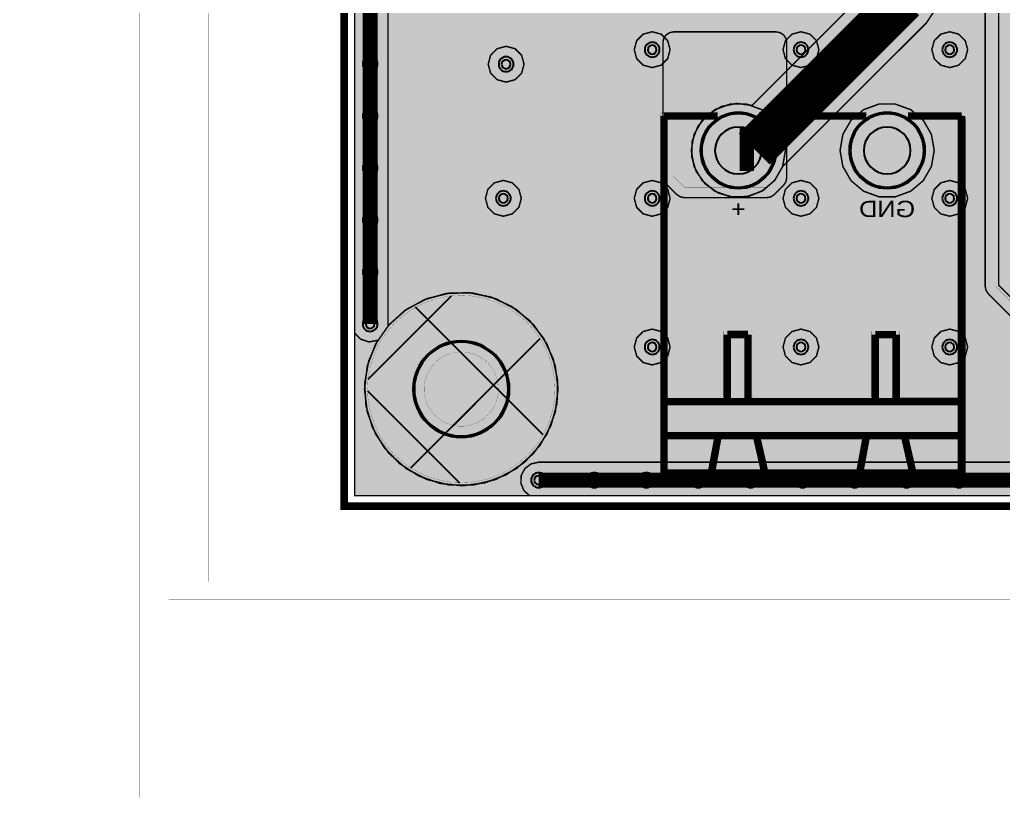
# Model space of a CAD drawing. Header units: millimetres. Extents: x -61 to 56, y -72 to 70.
# Drawn here: x -61.08 to -27.49, y -72.45 to -45.88 of the extents above; entities that cross this region are included whole.
import ezdxf
from ezdxf.enums import TextEntityAlignment as Align

# ---------------------------------------------------------------- set-up
doc = ezdxf.new("R2010")
doc.units = ezdxf.units.MM
doc.header["$MEASUREMENT"] = 0
for name, color, linetype, true_color in [('02GND', 7, 'Continuous', 0x999966), ('03POWER', 7, 'Continuous', 0x008000), ('Board-Outline-Layer', 7, 'Continuous', 0xff00ff), ('Bottom-Layer', 7, 'Continuous', 0x0000ff), ('Bottom-Paste-Mask-Layer', 7, 'Continuous', 0x800000), ('Bottom-Silkscreen-Layer', 7, 'Continuous', 0x66cc33), ('Bottom-Solder-Mask-Layer', 7, 'Continuous', 0xaa00ff), ('Document-Layer', 7, 'Continuous', 0xffffff), ('Hole-Layer', 7, 'Continuous', 0x222222), ('Multi-Layer', 7, 'Continuous', 0xc0c0c0), ('Top-Layer', 7, 'Continuous', 0xff0000), ('Top-Paste-Mask-Layer', 7, 'Continuous', 0x808080), ('Top-Silkscreen-Layer', 7, 'Continuous', 0xffcc00), ('Top-Solder-Mask-Layer', 7, 'Continuous', 0x800080)]:
    doc.layers.add(name, color=color, linetype=linetype, true_color=true_color)
doc.styles.get("Standard").update_dxf_attribs({"font": 'arial.ttf'})
pattern_1 = [(45, (0, 0), (-2.24506, 2.24506), []), (135, (0, 0), (-2.24506, -2.24506), [])]

msp = doc.modelspace()

# ---------------------------------------------------------------- hatches: boundary and pattern name
at = {"layer": '02GND'}
for points in [[(-49.642, 52.153), (49.642, 52.153), (49.642, -62.142), (-49.642, -62.142)], [(-38.148, -50.345), (-38.051, -50.895), (-37.772, -51.379), (-37.344, -51.738), (-36.819, -51.929), (-36.261, -51.929), (-35.736, -51.738), (-35.308, -51.379), (-35.029, -50.895), (-34.932, -50.345), (-35.029, -49.795), (-35.308, -49.311), (-35.736, -48.952), (-36.261, -48.761), (-36.819, -48.761), (-37.344, -48.952), (-37.772, -49.311), (-38.051, -49.795)], [(-49.304, -58.499), (-49.208, -59.29), (-48.926, -60.035), (-48.473, -60.69), (-47.877, -61.218), (-47.171, -61.589), (-46.398, -61.779), (-45.601, -61.779), (-44.828, -61.589), (-44.122, -61.218), (-43.526, -60.69), (-43.073, -60.035), (-42.791, -59.29), (-42.695, -58.499), (-42.791, -57.708), (-43.073, -56.963), (-43.526, -56.308), (-44.122, -55.779), (-44.828, -55.409), (-45.601, -55.218), (-46.398, -55.218), (-47.171, -55.409), (-47.877, -55.779), (-48.473, -56.308), (-48.926, -56.963), (-49.208, -57.708)]]:
    msp.add_hatch(color=256, dxfattribs=at).paths.add_polyline_path(points)
at = {"layer": '03POWER'}
for points in [[(48.499, -56.042), (48.581, -56.348), (48.806, -56.572), (49.112, -56.654), (49.418, -56.571), (49.642, -56.346), (49.642, -62.142), (44.192, -62.142), (44.393, -61.957), (44.493, -61.703), (44.472, -61.43), (45.189, -61.704), (45.95, -61.804), (46.713, -61.727), (47.438, -61.475), (48.085, -61.064), (48.62, -60.514), (49.014, -59.855), (49.245, -59.123), (49.302, -58.358), (49.18, -57.601), (48.887, -56.892), (48.438, -56.269), (47.858, -55.767), (47.177, -55.412), (46.434, -55.224), (45.666, -55.212), (44.917, -55.378), (44.226, -55.712), (43.631, -56.196), (43.164, -56.805), (42.849, -57.504), (42.704, -58.258), (42.737, -59.024), (42.946, -59.763), (43.32, -60.433), (43.838, -60.999), (-43.362, -60.999), (-43.621, -61.056), (-43.831, -61.218), (-43.953, -61.453), (-43.964, -61.718), (-43.863, -61.963), (-43.667, -62.142), (-49.642, -62.142), (-49.642, -56.582), (-49.433, -56.797), (-49.148, -56.888), (-48.853, -56.832), (-49.162, -57.541), (-49.298, -58.303), (-49.253, -59.075), (-49.03, -59.816), (-48.641, -60.484), (-48.107, -61.044), (-47.458, -61.464), (-46.728, -61.722), (-45.959, -61.803), (-45.192, -61.703), (-44.469, -61.428), (-43.83, -60.992), (-43.31, -60.419), (-42.937, -59.741), (-42.732, -58.995), (-42.707, -58.222), (-42.861, -57.464), (-43.188, -56.763), (-43.668, -56.157), (-44.277, -55.679), (-44.979, -55.356), (-45.738, -55.205), (-46.511, -55.234), (-47.256, -55.443), (-47.932, -55.818), (-48.502, -56.341), (-48.5, -56.309), (-48.499, -56.277), (-48.499, 51.315), (-19.403, 51.315), (-19.629, 51.144), (-19.755, 50.889), (-19.751, 50.604), (-19.619, 50.352), (-19.388, 50.187), (-19.658, 49.977), (-19.773, 49.655), (-19.698, 49.322), (-19.455, 49.081), (-19.684, 48.858), (-19.769, 48.551), (-19.689, 48.242), (-19.463, 48.016), (-19.155, 47.934), (-18.847, 48.018), (-18.624, 48.246), (-18.545, 48.556), (-18.633, 48.863), (-18.864, 49.083), (-18.625, 49.324), (-18.551, 49.655), (-18.665, 49.975), (-18.931, 50.185), (-18.698, 50.349), (-18.565, 50.601), (-18.56, 50.887), (-18.685, 51.143), (-18.912, 51.315), (48.426, 51.315), (48.499, 51.242)], [(22.849, 14.008), (22.931, 13.703), (23.153, 13.479), (23.457, 13.396), (23.763, 13.475), (23.763, -5.557), (23.538, -5.683), (23.384, -5.89), (23.33, -6.142), (23.384, -6.394), (23.538, -6.602), (23.763, -6.727), (23.763, -10.399), (23.491, -10.504), (23.299, -10.723), (23.23, -11.006), (23.299, -11.289), (23.491, -11.508), (23.763, -11.613), (23.763, -18.066), (15.932, -25.896), (-24.557, -25.896), (-24.694, -25.924), (-24.811, -26.001), (-28.007, -29.198), (-28.085, -29.314), (-28.112, -29.451), (-28.112, -54.99), (-28.085, -55.127), (-28.007, -55.243), (-26.976, -56.274), (-26.86, -56.352), (-26.723, -56.379), (9.142, -56.379), (9.279, -56.352), (9.395, -56.274), (10.695, -54.974), (10.772, -54.858), (10.799, -54.721), (10.799, -54.428), (11.153, -54.787), (11.608, -55.005), (12.11, -55.054), (12.599, -54.929), (13.016, -54.646), (13.312, -54.237), (13.45, -53.752), (13.415, -53.249), (13.211, -52.788), (12.862, -52.424), (12.41, -52.201), (11.908, -52.145), (11.917, -51.857), (11.794, -51.597), (11.565, -51.422), (11.281, -51.371), (11.006, -51.456), (10.799, -51.657), (10.799, -47.227), (10.995, -47.422), (11.255, -47.511), (11.529, -47.477), (11.76, -47.326), (11.901, -47.089), (11.924, -46.815), (12.235, -46.82), (12.508, -46.673), (12.674, -46.41), (12.689, -46.1), (12.55, -45.822), (12.293, -45.648), (11.983, -45.623), (11.701, -45.753), (11.519, -46.004), (11.484, -46.313), (11.224, -46.297), (10.981, -46.391), (10.799, -46.577), (10.799, -44.634), (11.028, -44.409), (11.112, -44.1), (11.028, -43.791), (10.799, -43.566), (10.799, -42.147), (11.028, -42.361), (11.331, -42.434), (11.632, -42.348), (11.85, -42.124), (11.93, -41.822), (11.85, -41.52), (11.632, -41.296), (11.331, -41.21), (11.028, -41.283), (10.799, -41.497), (10.799, -38.045), (11.003, -37.842), (11.303, -37.861), (11.576, -37.736), (11.756, -37.495), (11.8, -37.198), (21.822, -37.198), (21.96, -37.171), (22.076, -37.093), (32.363, -26.806), (32.441, -26.689), (32.468, -26.552), (32.468, -12.211), (32.787, -12.141), (33.025, -11.915), (33.112, -11.6), (33.025, -11.285), (32.787, -11.06), (32.468, -10.989), (32.468, -8.389), (32.648, -8.173), (32.712, -7.9), (32.648, -7.627), (32.468, -7.411), (32.468, -5.357), (32.807, -5.305), (33.066, -5.08), (33.162, -4.75), (33.066, -4.42), (32.807, -4.195), (32.468, -4.143), (32.468, -2.011), (32.714, -1.974), (32.925, -1.841), (33.065, -1.635), (33.112, -1.391), (33.058, -1.148), (32.911, -0.946), (33.061, -0.745), (33.117, -0.501), (33.07, -0.254), (32.929, -0.047), (32.716, 0.086), (32.468, 0.122), (32.468, 3.331), (32.469, 3.354), (32.47, 3.377), (32.469, 3.4), (32.468, 3.422), (32.468, 16.054), (32.441, 16.191), (32.363, 16.308), (30.904, 17.766), (31.094, 18.043), (31.109, 18.378), (30.946, 18.671), (30.652, 18.834), (30.317, 18.817), (30.041, 18.627), (29.934, 18.688), (29.813, 18.709), (26.824, 18.709), (27.107, 18.822), (27.3, 19.057), (27.357, 19.356), (27.262, 19.645), (27.04, 19.853), (26.746, 19.928), (26.451, 19.853), (26.229, 19.645), (26.135, 19.356), (26.191, 19.057), (26.385, 18.822), (26.667, 18.709), (26.105, 18.709), (25.968, 18.682), (25.852, 18.604), (23.868, 16.62), (23.79, 16.504), (23.763, 16.367), (23.763, 14.541), (23.457, 14.62), (23.153, 14.537), (22.931, 14.313)], [(-26.538, -33.5), (-26.615, -33.203), (-26.826, -32.981), (-27.119, -32.889), (-27.419, -32.95), (-27.652, -33.15), (-27.652, -29.493), (-24.845, -26.686), (-24.698, -26.99), (-24.413, -27.17), (-24.076, -27.171), (-23.789, -26.994), (-23.64, -26.692), (-23.673, -26.356), (-14.651, -26.356), (-14.69, -26.649), (-14.588, -26.926), (-14.368, -27.123), (-14.082, -27.194), (-13.795, -27.123), (-13.575, -26.926), (-13.473, -26.649), (-13.513, -26.356), (-4.491, -26.356), (-4.53, -26.649), (-4.428, -26.926), (-4.208, -27.123), (-3.922, -27.194), (-3.635, -27.123), (-3.415, -26.926), (-3.313, -26.649), (-3.353, -26.356), (0.589, -26.356), (0.55, -26.649), (0.652, -26.926), (0.872, -27.123), (1.158, -27.194), (1.445, -27.123), (1.665, -26.926), (1.767, -26.649), (1.727, -26.356), (10.749, -26.356), (10.71, -26.649), (10.812, -26.926), (11.032, -27.123), (11.318, -27.194), (11.605, -27.123), (11.825, -26.926), (11.927, -26.649), (11.887, -26.356), (16.081, -26.356), (16.12, -26.348), (16.153, -26.326), (16.693, -25.786), (16.857, -26.052), (17.13, -26.202), (17.442, -26.198), (17.712, -26.041), (17.869, -25.772), (17.873, -25.46), (17.722, -25.186), (17.456, -25.023), (20.875, -21.604), (21.016, -21.903), (21.292, -22.085), (21.623, -22.097), (21.911, -21.935), (22.073, -21.646), (22.061, -21.316), (21.88, -21.04), (21.581, -20.898), (24.193, -18.286), (24.215, -18.253), (24.223, -18.214), (24.223, -11.485), (24.393, -11.272), (24.454, -11.006), (24.393, -10.74), (24.223, -10.527), (24.223, -6.686), (24.465, -6.461), (24.554, -6.142), (24.465, -5.824), (24.223, -5.598), (24.223, 0.118), (24.536, -0.009), (24.868, 0.05), (25.119, 0.275), (25.212, 0.6), (25.119, 0.925), (24.868, 1.15), (24.536, 1.209), (24.223, 1.082), (24.223, 4.317), (24.461, 4.137), (24.756, 4.09), (25.038, 4.19), (25.239, 4.41), (25.312, 4.7), (25.239, 4.99), (25.038, 5.21), (24.756, 5.31), (24.461, 5.263), (24.223, 5.083), (24.223, 16.325), (26.147, 18.249), (29.771, 18.249), (29.916, 18.105), (30.08, 17.805), (30.38, 17.64), (32.008, 16.012), (32.008, 14.546), (31.729, 14.664), (31.427, 14.633), (31.177, 14.461), (31.04, 14.19), (30.75, 14.208), (30.484, 14.091), (30.302, 13.864), (30.246, 13.578), (30.327, 13.299), (30.529, 13.089), (30.805, 12.996), (31.092, 13.04), (31.327, 13.213), (31.455, 13.474), (31.743, 13.455), (32.008, 13.571), (32.008, 9.466), (31.696, 9.588), (31.366, 9.526), (31.118, 9.301), (31.026, 8.978), (31.118, 8.656), (31.366, 8.43), (31.696, 8.369), (32.008, 8.49), (32.008, 3.97), (31.732, 3.976), (31.482, 3.86), (31.308, 3.646), (31.245, 3.377), (31.308, 3.108), (31.482, 2.894), (31.732, 2.778), (32.008, 2.783), (32.008, -0.131), (31.906, -0.362), (31.906, -0.615), (32.008, -0.846), (32.008, -1.036), (31.902, -1.271), (31.902, -1.529), (32.008, -1.764), (32.008, -4.465), (31.956, -4.603), (31.938, -4.75), (31.956, -4.897), (32.008, -5.035), (32.008, -7.295), (31.742, -7.403), (31.555, -7.621), (31.488, -7.9), (31.555, -8.179), (31.742, -8.397), (32.008, -8.505), (32.008, -10.854), (31.704, -10.733), (31.382, -10.786), (31.132, -10.997), (31.027, -11.307), (31.096, -11.626), (31.32, -11.865), (31.634, -11.954), (31.95, -11.869), (31.977, -11.918), (32.008, -11.964), (32.008, -15.934), (31.696, -15.812), (31.366, -15.874), (31.118, -16.099), (31.026, -16.422), (31.118, -16.744), (31.366, -16.97), (31.696, -17.031), (32.008, -16.91), (32.008, -26.51), (21.78, -36.738), (11.512, -36.738), (11.263, -36.651), (11, -36.678), (10.773, -36.812), (10.623, -37.03), (10.58, -37.29), (10.649, -37.545), (10.369, -37.825), (10.347, -37.858), (10.34, -37.897), (10.34, -39.211), (10.12, -38.978), (9.812, -38.888), (9.501, -38.966), (9.272, -39.191), (9.188, -39.5), (9.272, -39.81), (9.501, -40.034), (9.812, -40.112), (10.12, -40.022), (10.34, -39.789), (10.34, -43.509), (10.106, -43.632), (9.945, -43.842), (9.888, -44.1), (9.945, -44.358), (10.106, -44.568), (10.34, -44.691), (10.34, -54.679), (9.1, -55.919), (-26.681, -55.919), (-27.652, -54.948), (-27.652, -33.85), (-27.419, -34.05), (-27.119, -34.111), (-26.826, -34.019), (-26.615, -33.797)], [(-40.094, -46.902), (-40.012, -47.208), (-39.788, -47.432), (-39.482, -47.514), (-39.176, -47.432), (-38.952, -47.208), (-38.87, -46.902), (-38.952, -46.596), (-39.176, -46.372), (-39.482, -46.29), (-39.788, -46.372), (-40.012, -46.596)], [(-35.014, -46.902), (-34.932, -47.208), (-34.708, -47.432), (-34.402, -47.514), (-34.096, -47.432), (-33.872, -47.208), (-33.79, -46.902), (-33.872, -46.596), (-34.096, -46.372), (-34.402, -46.29), (-34.708, -46.372), (-34.932, -46.596)], [(-29.934, -46.902), (-29.852, -47.208), (-29.628, -47.432), (-29.322, -47.514), (-29.016, -47.432), (-28.792, -47.208), (-28.71, -46.902), (-28.792, -46.596), (-29.016, -46.372), (-29.322, -46.29), (-29.628, -46.372), (-29.852, -46.596)], [(-45.081, -47.399), (-44.999, -47.705), (-44.775, -47.929), (-44.469, -48.011), (-44.163, -47.929), (-43.939, -47.705), (-43.857, -47.399), (-43.939, -47.093), (-44.163, -46.869), (-44.469, -46.787), (-44.775, -46.869), (-44.999, -47.093)], [(-38.148, -50.345), (-38.051, -50.895), (-37.772, -51.379), (-37.344, -51.738), (-36.819, -51.929), (-36.261, -51.929), (-35.736, -51.738), (-35.308, -51.379), (-35.029, -50.895), (-34.932, -50.345), (-35.029, -49.795), (-35.308, -49.311), (-35.736, -48.952), (-36.261, -48.761), (-36.819, -48.761), (-37.344, -48.952), (-37.772, -49.311), (-38.051, -49.795)], [(-33.068, -50.345), (-32.971, -50.895), (-32.692, -51.379), (-32.264, -51.738), (-31.739, -51.929), (-31.181, -51.929), (-30.656, -51.738), (-30.228, -51.379), (-29.949, -50.895), (-29.852, -50.345), (-29.949, -49.795), (-30.228, -49.311), (-30.656, -48.952), (-31.181, -48.761), (-31.739, -48.761), (-32.264, -48.952), (-32.692, -49.311), (-32.971, -49.795)], [(-45.174, -51.982), (-45.092, -52.288), (-44.868, -52.512), (-44.562, -52.594), (-44.256, -52.512), (-44.032, -52.288), (-43.95, -51.982), (-44.032, -51.676), (-44.256, -51.452), (-44.562, -51.37), (-44.868, -51.452), (-45.092, -51.676)], [(-40.094, -51.982), (-40.012, -52.288), (-39.788, -52.512), (-39.482, -52.594), (-39.176, -52.512), (-38.952, -52.288), (-38.87, -51.982), (-38.952, -51.676), (-39.176, -51.452), (-39.482, -51.37), (-39.788, -51.452), (-40.012, -51.676)], [(-35.014, -51.982), (-34.932, -52.288), (-34.708, -52.512), (-34.402, -52.594), (-34.096, -52.512), (-33.872, -52.288), (-33.79, -51.982), (-33.872, -51.676), (-34.096, -51.452), (-34.402, -51.37), (-34.708, -51.452), (-34.932, -51.676)], [(-29.934, -51.982), (-29.852, -52.288), (-29.628, -52.512), (-29.322, -52.594), (-29.016, -52.512), (-28.792, -52.288), (-28.71, -51.982), (-28.792, -51.676), (-29.016, -51.452), (-29.322, -51.37), (-29.628, -51.452), (-29.852, -51.676)], [(-40.094, -57.062), (-40.012, -57.368), (-39.788, -57.592), (-39.482, -57.674), (-39.176, -57.592), (-38.952, -57.368), (-38.87, -57.062), (-38.952, -56.756), (-39.176, -56.532), (-39.482, -56.45), (-39.788, -56.532), (-40.012, -56.756)], [(-35.014, -57.062), (-34.932, -57.368), (-34.708, -57.592), (-34.402, -57.674), (-34.096, -57.592), (-33.872, -57.368), (-33.79, -57.062), (-33.872, -56.756), (-34.096, -56.532), (-34.402, -56.45), (-34.708, -56.532), (-34.932, -56.756)], [(-29.934, -57.062), (-29.852, -57.368), (-29.628, -57.592), (-29.322, -57.674), (-29.016, -57.592), (-28.792, -57.368), (-28.71, -57.062), (-28.792, -56.756), (-29.016, -56.532), (-29.322, -56.45), (-29.628, -56.532), (-29.852, -56.756)]]:
    msp.add_hatch(color=256, dxfattribs=at).paths.add_polyline_path(points)
at = {"layer": 'Bottom-Layer'}
for points in [[(-49.642, -62.142), (-49.642, 52.153), (49.642, 52.153), (49.642, -62.142)], [(-29.792, -44.6), (-29.825, -44.332), (-29.921, -44.08), (-30.152, -43.756), (-30.481, -43.535), (-30.868, -43.443), (-31.262, -43.494), (-31.613, -43.681), (-31.875, -43.979), (-32.015, -44.351), (-32.015, -44.748), (-36.073, -48.806), (-36.601, -48.738), (-37.123, -48.846), (-37.58, -49.119), (-37.924, -49.526), (-38.115, -50.022), (-38.135, -50.554), (-37.979, -51.064), (-37.665, -51.494), (-37.229, -51.798), (-36.716, -51.944), (-36.185, -51.913), (-35.692, -51.711), (-35.292, -51.36), (-35.029, -50.897), (-30.116, -45.984), (-29.876, -45.624), (-29.792, -45.2)], [(-37.79, -50.345, 1), (-35.29, -50.345, 1)], [(-32.71, -50.345, 1), (-30.21, -50.345, 1)], [(-49.304, -58.499), (-49.208, -59.29), (-48.926, -60.035), (-48.473, -60.69), (-47.877, -61.218), (-47.171, -61.589), (-46.398, -61.779), (-45.601, -61.779), (-44.828, -61.589), (-44.122, -61.218), (-43.526, -60.69), (-43.073, -60.035), (-42.791, -59.29), (-42.695, -58.499), (-42.791, -57.708), (-43.073, -56.963), (-43.526, -56.308), (-44.122, -55.779), (-44.828, -55.409), (-45.601, -55.218), (-46.398, -55.218), (-47.171, -55.409), (-47.877, -55.779), (-48.473, -56.308), (-48.926, -56.963), (-49.208, -57.708)], [(-47.6, -58.5, 1), (-44.4, -58.5, 1)]]:
    msp.add_hatch(color=256, dxfattribs=at).paths.add_polyline_path(points)
at = {"layer": 'Bottom-Paste-Mask-Layer'}
for points in [[(-37.79, -50.345, 1), (-35.29, -50.345, 1)], [(-32.71, -50.345, 1), (-30.21, -50.345, 1)], [(-47.6, -58.5, 1), (-44.4, -58.5, 1)]]:
    msp.add_hatch(color=256, dxfattribs=at).paths.add_polyline_path(points)
at = {"layer": 'Bottom-Solder-Mask-Layer'}
for points in [[(-37.841, -50.345, 1), (-35.239, -50.345, 1)], [(-32.761, -50.345, 1), (-30.159, -50.345, 1)], [(-47.651, -58.5, 1), (-44.349, -58.5, 1)]]:
    msp.add_hatch(color=256, dxfattribs=at).paths.add_polyline_path(points)
at = {"layer": 'Document-Layer'}
for points in [[(-38.973, -49.172), (-38.973, -61.245), (-29.027, -61.245), (-29.027, -49.272), (-28.964, -49.162), (-28.837, -49.162), (-28.773, -49.272), (-28.773, -61.372), (-28.81, -61.462), (-28.9, -61.499), (-39.1, -61.499), (-39.19, -61.462), (-39.227, -61.372), (-39.227, -49.172), (-39.164, -49.062), (-39.037, -49.062)], [(-38.973, -49.172), (-38.973, -61.245), (-29.027, -61.245), (-29.027, -49.272), (-28.964, -49.162), (-28.837, -49.162), (-28.773, -49.272), (-28.773, -61.372), (-28.81, -61.462), (-28.9, -61.499), (-39.1, -61.499), (-39.19, -61.462), (-39.227, -61.372), (-39.227, -49.172), (-39.164, -49.062), (-39.037, -49.062)], [(-39.08, -58.78), (-37.048, -58.78), (-37.048, -56.512), (-37.057, -56.503), (-36.088, -56.503), (-36.06, -56.531), (-36.06, -58.751), (-36.041, -58.77), (-32.006, -58.77), (-31.996, -58.78), (-31.996, -56.54), (-32.024, -56.512), (-31.037, -56.512), (-31.027, -56.522), (-31.027, -58.789), (-31.018, -58.798), (-28.798, -58.798), (-28.788, -58.808), (-28.788, -59.052), (-39.07, -59.052), (-39.08, -59.062)], [(-39.08, -58.78), (-37.048, -58.78), (-37.048, -56.512), (-37.057, -56.503), (-36.088, -56.503), (-36.06, -56.531), (-36.06, -58.751), (-36.041, -58.77), (-32.006, -58.77), (-31.996, -58.78), (-31.996, -56.54), (-32.024, -56.512), (-31.037, -56.512), (-31.027, -56.522), (-31.027, -58.789), (-31.018, -58.798), (-28.798, -58.798), (-28.788, -58.808), (-28.788, -59.052), (-39.07, -59.052), (-39.08, -59.062)]]:
    msp.add_hatch(color=256, dxfattribs=at).paths.add_polyline_path(points)
at = {"layer": 'Hole-Layer'}
for points in [[(-37.34, -50.345, 1), (-35.74, -50.345, 1)], [(-32.26, -50.345, 1), (-30.66, -50.345, 1)], [(-47.6, -58.5, 1), (-44.4, -58.5, 1)]]:
    msp.add_hatch(color=256, dxfattribs=at).paths.add_polyline_path(points)
at = {"layer": 'Multi-Layer'}
for points in [[(-37.79, -50.345, 1), (-35.29, -50.345, 1)], [(-37.79, -50.345, 1), (-35.29, -50.345, 1)], [(-37.79, -50.345, 1), (-35.29, -50.345, 1)], [(-32.71, -50.345, 1), (-30.21, -50.345, 1)], [(-32.71, -50.345, 1), (-30.21, -50.345, 1)], [(-32.71, -50.345, 1), (-30.21, -50.345, 1)], [(-47.6, -58.5, 1), (-44.4, -58.5, 1)], [(-47.6, -58.5, 1), (-44.4, -58.5, 1)], [(-47.6, -58.5, 1), (-44.4, -58.5, 1)]]:
    msp.add_hatch(color=256, dxfattribs=at).paths.add_polyline_path(points)
h = msp.add_hatch(dxfattribs=at)
h.set_pattern_fill('ANSI37', color=256, style=0)
h.set_pattern_definition(pattern_1)
h.paths.add_polyline_path([(-49.2, -58.499, 1), (-42.799, -58.499, 1)])
at = {"layer": 'Top-Layer'}
for points in [[(-49.642, -62.142), (-49.642, 52.153), (49.642, 52.153), (49.642, -62.142)], [(-35.568, -51.958), (-35.43, -51.931), (-35.314, -51.853), (-34.993, -51.531), (-34.915, -51.415), (-34.888, -51.278), (-34.888, -46.656), (-34.915, -46.519), (-34.993, -46.402), (-34.996, -46.399), (-35.112, -46.321), (-35.249, -46.294), (-38.753, -46.294), (-38.89, -46.321), (-39.007, -46.399), (-39.011, -46.403), (-39.088, -46.519), (-39.115, -46.656), (-39.115, -51.23), (-39.088, -51.367), (-39.011, -51.483), (-38.641, -51.853), (-38.525, -51.931), (-38.388, -51.958)], [(-38.757, -46.656), (-38.753, -46.652), (-35.249, -46.652), (-35.246, -46.656), (-35.246, -51.278), (-35.568, -51.6), (-38.388, -51.6), (-38.757, -51.23)], [(-37.79, -50.345, 1), (-35.29, -50.345, 1)], [(-32.71, -50.345, 1), (-30.21, -50.345, 1)], [(-49.304, -58.499), (-49.208, -59.29), (-48.926, -60.035), (-48.473, -60.69), (-47.877, -61.218), (-47.171, -61.589), (-46.398, -61.779), (-45.601, -61.779), (-44.828, -61.589), (-44.122, -61.218), (-43.526, -60.69), (-43.073, -60.035), (-42.791, -59.29), (-42.695, -58.499), (-42.791, -57.708), (-43.073, -56.963), (-43.526, -56.308), (-44.122, -55.779), (-44.828, -55.409), (-45.601, -55.218), (-46.398, -55.218), (-47.171, -55.409), (-47.877, -55.779), (-48.473, -56.308), (-48.926, -56.963), (-49.208, -57.708)], [(-47.6, -58.5, 1), (-44.4, -58.5, 1)]]:
    msp.add_hatch(color=256, dxfattribs=at).paths.add_polyline_path(points)
h = msp.add_hatch(dxfattribs=at)
h.set_pattern_fill('ANSI37', color=256, style=0)
h.set_pattern_definition(pattern_1)
h.paths.add_polyline_path([(-47.269, -58.499, 1), (-44.729, -58.499, 1)])
at = {"layer": 'Top-Paste-Mask-Layer'}
for points in [[(-37.79, -50.345, 1), (-35.29, -50.345, 1)], [(-32.71, -50.345, 1), (-30.21, -50.345, 1)], [(-47.6, -58.5, 1), (-44.4, -58.5, 1)]]:
    msp.add_hatch(color=256, dxfattribs=at).paths.add_polyline_path(points)
at = {"layer": 'Top-Solder-Mask-Layer'}
for points in [[(-37.841, -50.345, 1), (-35.239, -50.345, 1)], [(-32.761, -50.345, 1), (-30.159, -50.345, 1)], [(-47.651, -58.5, 1), (-44.349, -58.5, 1)]]:
    msp.add_hatch(color=256, dxfattribs=at).paths.add_polyline_path(points)

# ---------------------------------------------------------------- linework, layer by layer
at = {"layer": '02GND'}
for points, const_width in [([(-55.987, -65.689), (-55.987, 65.092), (56.11, 65.092), (56.11, -65.689)], 0.00508), ([(-49.642, 52.153), (49.642, 52.153), (49.642, -62.142), (-49.642, -62.142)], 0.0508), ([(-38.148, -50.345), (-38.051, -50.895), (-37.772, -51.379), (-37.344, -51.738), (-36.819, -51.929), (-36.261, -51.929), (-35.736, -51.738), (-35.308, -51.379), (-35.029, -50.895), (-34.932, -50.345), (-35.029, -49.795), (-35.308, -49.311), (-35.736, -48.952), (-36.261, -48.761), (-36.819, -48.761), (-37.344, -48.952), (-37.772, -49.311), (-38.051, -49.795)], 0.0508), ([(-49.304, -58.499), (-49.208, -59.29), (-48.926, -60.035), (-48.473, -60.69), (-47.877, -61.218), (-47.171, -61.589), (-46.398, -61.779), (-45.601, -61.779), (-44.828, -61.589), (-44.122, -61.218), (-43.526, -60.69), (-43.073, -60.035), (-42.791, -59.29), (-42.695, -58.499), (-42.791, -57.708), (-43.073, -56.963), (-43.526, -56.308), (-44.122, -55.779), (-44.828, -55.409), (-45.601, -55.218), (-46.398, -55.218), (-47.171, -55.409), (-47.877, -55.779), (-48.473, -56.308), (-48.926, -56.963), (-49.208, -57.708)], 0.0508)]:
    msp.add_lwpolyline(points, close=True, dxfattribs=dict(at, const_width=const_width))
at = {"layer": '03POWER'}
for points, const_width in [([(-61.075, -68.281), (-61.075, 70.393), (53.654, 70.393), (53.654, -68.281)], 0.00508), ([(-27.754, -29.451), (-24.557, -26.255), (16.081, -26.255), (24.121, -18.214), (24.121, 16.367), (26.105, 18.351), (29.813, 18.351), (32.11, 16.054), (32.11, -26.552), (21.822, -36.84), (11.498, -36.84), (10.441, -37.897), (10.441, -54.721), (9.142, -56.021), (-26.723, -56.021), (-27.754, -54.99)], 0.00508), ([(-40.094, -46.902), (-40.012, -47.208), (-39.788, -47.432), (-39.482, -47.514), (-39.176, -47.432), (-38.952, -47.208), (-38.87, -46.902), (-38.952, -46.596), (-39.176, -46.372), (-39.482, -46.29), (-39.788, -46.372), (-40.012, -46.596)], 0.0508), ([(-35.014, -46.902), (-34.932, -47.208), (-34.708, -47.432), (-34.402, -47.514), (-34.096, -47.432), (-33.872, -47.208), (-33.79, -46.902), (-33.872, -46.596), (-34.096, -46.372), (-34.402, -46.29), (-34.708, -46.372), (-34.932, -46.596)], 0.0508), ([(-29.934, -46.902), (-29.852, -47.208), (-29.628, -47.432), (-29.322, -47.514), (-29.016, -47.432), (-28.792, -47.208), (-28.71, -46.902), (-28.792, -46.596), (-29.016, -46.372), (-29.322, -46.29), (-29.628, -46.372), (-29.852, -46.596)], 0.0508), ([(-45.081, -47.399), (-44.999, -47.705), (-44.775, -47.929), (-44.469, -48.011), (-44.163, -47.929), (-43.939, -47.705), (-43.857, -47.399), (-43.939, -47.093), (-44.163, -46.869), (-44.469, -46.787), (-44.775, -46.869), (-44.999, -47.093)], 0.0508), ([(-38.148, -50.345), (-38.051, -50.895), (-37.772, -51.379), (-37.344, -51.738), (-36.819, -51.929), (-36.261, -51.929), (-35.736, -51.738), (-35.308, -51.379), (-35.029, -50.895), (-34.932, -50.345), (-35.029, -49.795), (-35.308, -49.311), (-35.736, -48.952), (-36.261, -48.761), (-36.819, -48.761), (-37.344, -48.952), (-37.772, -49.311), (-38.051, -49.795)], 0.0508), ([(-33.068, -50.345), (-32.971, -50.895), (-32.692, -51.379), (-32.264, -51.738), (-31.739, -51.929), (-31.181, -51.929), (-30.656, -51.738), (-30.228, -51.379), (-29.949, -50.895), (-29.852, -50.345), (-29.949, -49.795), (-30.228, -49.311), (-30.656, -48.952), (-31.181, -48.761), (-31.739, -48.761), (-32.264, -48.952), (-32.692, -49.311), (-32.971, -49.795)], 0.0508), ([(-45.174, -51.982), (-45.092, -52.288), (-44.868, -52.512), (-44.562, -52.594), (-44.256, -52.512), (-44.032, -52.288), (-43.95, -51.982), (-44.032, -51.676), (-44.256, -51.452), (-44.562, -51.37), (-44.868, -51.452), (-45.092, -51.676)], 0.0508), ([(-40.094, -51.982), (-40.012, -52.288), (-39.788, -52.512), (-39.482, -52.594), (-39.176, -52.512), (-38.952, -52.288), (-38.87, -51.982), (-38.952, -51.676), (-39.176, -51.452), (-39.482, -51.37), (-39.788, -51.452), (-40.012, -51.676)], 0.0508), ([(-35.014, -51.982), (-34.932, -52.288), (-34.708, -52.512), (-34.402, -52.594), (-34.096, -52.512), (-33.872, -52.288), (-33.79, -51.982), (-33.872, -51.676), (-34.096, -51.452), (-34.402, -51.37), (-34.708, -51.452), (-34.932, -51.676)], 0.0508), ([(-29.934, -51.982), (-29.852, -52.288), (-29.628, -52.512), (-29.322, -52.594), (-29.016, -52.512), (-28.792, -52.288), (-28.71, -51.982), (-28.792, -51.676), (-29.016, -51.452), (-29.322, -51.37), (-29.628, -51.452), (-29.852, -51.676)], 0.0508), ([(-40.094, -57.062), (-40.012, -57.368), (-39.788, -57.592), (-39.482, -57.674), (-39.176, -57.592), (-38.952, -57.368), (-38.87, -57.062), (-38.952, -56.756), (-39.176, -56.532), (-39.482, -56.45), (-39.788, -56.532), (-40.012, -56.756)], 0.0508), ([(-35.014, -57.062), (-34.932, -57.368), (-34.708, -57.592), (-34.402, -57.674), (-34.096, -57.592), (-33.872, -57.368), (-33.79, -57.062), (-33.872, -56.756), (-34.096, -56.532), (-34.402, -56.45), (-34.708, -56.532), (-34.932, -56.756)], 0.0508), ([(-29.934, -57.062), (-29.852, -57.368), (-29.628, -57.592), (-29.322, -57.674), (-29.016, -57.592), (-28.792, -57.368), (-28.71, -57.062), (-28.792, -56.756), (-29.016, -56.532), (-29.322, -56.45), (-29.628, -56.532), (-29.852, -56.756)], 0.0508)]:
    msp.add_lwpolyline(points, close=True, dxfattribs=dict(at, const_width=const_width))
for points, const_width in [([(43.838, -60.999), (-43.362, -60.999), (-43.621, -61.056), (-43.831, -61.218), (-43.953, -61.453), (-43.964, -61.718), (-43.863, -61.963), (-43.667, -62.142), (-49.642, -62.142), (-49.642, -56.582), (-49.433, -56.797), (-49.148, -56.888), (-48.853, -56.832), (-49.162, -57.541), (-49.298, -58.303), (-49.253, -59.075), (-49.03, -59.816), (-48.641, -60.484), (-48.107, -61.044), (-47.458, -61.464), (-46.728, -61.722), (-45.959, -61.803), (-45.192, -61.703), (-44.469, -61.428), (-43.83, -60.992), (-43.31, -60.419), (-42.937, -59.741), (-42.732, -58.995), (-42.707, -58.222), (-42.861, -57.464), (-43.188, -56.763), (-43.668, -56.157), (-44.277, -55.679), (-44.979, -55.356), (-45.738, -55.205), (-46.511, -55.234), (-47.256, -55.443), (-47.932, -55.818), (-48.502, -56.341), (-48.5, -56.309), (-48.499, -56.277), (-48.499, 51.315)], 0.0508), ([(15.932, -25.896), (-24.557, -25.896), (-24.694, -25.924), (-24.811, -26.001), (-28.007, -29.198), (-28.085, -29.314), (-28.112, -29.451), (-28.112, -54.99), (-28.085, -55.127), (-28.007, -55.243), (-26.976, -56.274), (-26.86, -56.352), (-26.723, -56.379), (9.142, -56.379)], 0.0508), ([(-26.681, -55.919), (-27.652, -54.948), (-27.652, -33.85), (-27.419, -34.05)], 0.0508), ([(-49.111, -45.609), (-49.111, -47.387)], 0.508), ([(-49.111, -47.387), (-49.111, -49.165)], 0.508), ([(-49.111, -49.165), (-49.111, -50.943)], 0.508), ([(-49.111, -50.943), (-49.111, -52.721)], 0.508), ([(-49.111, -52.721), (-49.111, -54.499)], 0.508), ([(-49.111, -54.499), (-49.111, -56.277)], 0.508), ([(-43.362, -61.611), (-41.457, -61.611)], 0.508), ([(-41.457, -61.611), (-39.679, -61.611)], 0.508), ([(-39.679, -61.611), (-37.901, -61.611)], 0.508), ([(-37.901, -61.611), (-36.123, -61.611)], 0.508), ([(-36.123, -61.611), (-34.345, -61.611)], 0.508), ([(-34.345, -61.611), (-32.567, -61.611)], 0.508), ([(-32.567, -61.611), (-30.789, -61.611)], 0.508), ([(-30.789, -61.611), (-29.011, -61.611)], 0.508), ([(-29.011, -61.611), (-27.233, -61.611)], 0.508)]:
    msp.add_lwpolyline(points, dxfattribs=dict(at, const_width=const_width))
at = {"layer": 'Board-Outline-Layer', "const_width": 0.254}
msp.add_lwpolyline([(-50, -62.5), (-50, 62.5), (50, 62.5), (50, -62.5)], close=True, dxfattribs=at)
at = {"layer": 'Bottom-Layer'}
for points, const_width in [([(-54.628, -65.079), (-54.628, 58.07), (53.522, 58.07), (53.522, -65.079)], 0.00508), ([(-49.642, -62.142), (-49.642, 52.153), (49.642, 52.153), (49.642, -62.142)], 0.0508), ([(-49.304, -58.499), (-49.208, -59.29), (-48.926, -60.035), (-48.473, -60.69), (-47.877, -61.218), (-47.171, -61.589), (-46.398, -61.779), (-45.601, -61.779), (-44.828, -61.589), (-44.122, -61.218), (-43.526, -60.69), (-43.073, -60.035), (-42.791, -59.29), (-42.695, -58.499), (-42.791, -57.708), (-43.073, -56.963), (-43.526, -56.308), (-44.122, -55.779), (-44.828, -55.409), (-45.601, -55.218), (-46.398, -55.218), (-47.171, -55.409), (-47.877, -55.779), (-48.473, -56.308), (-48.926, -56.963), (-49.208, -57.708)], 0.0508)]:
    msp.add_lwpolyline(points, close=True, dxfattribs=dict(at, const_width=const_width))
for points, const_width in [([(-30.9, -45.2), (-30.9, -44.6)], 1.5), ([(-36, -50.3), (-30.9, -45.2)], 1.5), ([(-32.015, -44.748), (-36.073, -48.806), (-36.601, -48.738), (-37.123, -48.846), (-37.58, -49.119), (-37.924, -49.526), (-38.115, -50.022), (-38.135, -50.554), (-37.979, -51.064), (-37.665, -51.494), (-37.229, -51.798), (-36.716, -51.944), (-36.185, -51.913), (-35.692, -51.711), (-35.292, -51.36), (-35.029, -50.897), (-30.116, -45.984), (-29.876, -45.624)], 0.0508), ([(-36.5, -50.3), (-36, -50.3)], 1.5)]:
    msp.add_lwpolyline(points, dxfattribs=dict(at, const_width=const_width))
for points in [[(-37.79, -50.345, 1), (-35.29, -50.345), (-35.29, -50.345, 1), (-37.79, -50.345)], [(-32.71, -50.345, 1), (-30.21, -50.345), (-30.21, -50.345, 1), (-32.71, -50.345)]]:
    msp.add_lwpolyline(points, format="xyb", dxfattribs=at)
msp.add_lwpolyline([(-47.6, -58.5, 1), (-44.4, -58.5, 1)], format="xyb", close=True, dxfattribs=at)
at = {"layer": 'Bottom-Paste-Mask-Layer'}
for points in [[(-37.79, -50.345, 1), (-35.29, -50.345), (-35.29, -50.345, 1), (-37.79, -50.345)], [(-32.71, -50.345, 1), (-30.21, -50.345), (-30.21, -50.345, 1), (-32.71, -50.345)]]:
    msp.add_lwpolyline(points, format="xyb", dxfattribs=at)
msp.add_lwpolyline([(-47.6, -58.5, 1), (-44.4, -58.5, 1)], format="xyb", close=True, dxfattribs=at)
at = {"layer": 'Bottom-Solder-Mask-Layer'}
for points in [[(-37.841, -50.345, 1), (-35.239, -50.345, 1)], [(-32.761, -50.345, 1), (-30.159, -50.345, 1)]]:
    msp.add_lwpolyline(points, format="xyb", close=True, dxfattribs=at)
msp.add_lwpolyline([(-47.651, -58.5, 1), (-44.349, -58.5), (-44.349, -58.5, 1), (-47.651, -58.5)], format="xyb", dxfattribs=at)
at = {"layer": 'Document-Layer', "const_width": 0.00508}
for points in [[(-38.973, -49.172), (-38.973, -61.245), (-29.027, -61.245), (-29.027, -49.272), (-28.964, -49.162), (-28.837, -49.162), (-28.773, -49.272), (-28.773, -61.372), (-28.81, -61.462), (-28.9, -61.499), (-39.1, -61.499), (-39.19, -61.462), (-39.227, -61.372), (-39.227, -49.172), (-39.164, -49.062), (-39.037, -49.062)], [(-38.973, -49.172), (-38.973, -61.245), (-29.027, -61.245), (-29.027, -49.272), (-28.964, -49.162), (-28.837, -49.162), (-28.773, -49.272), (-28.773, -61.372), (-28.81, -61.462), (-28.9, -61.499), (-39.1, -61.499), (-39.19, -61.462), (-39.227, -61.372), (-39.227, -49.172), (-39.164, -49.062), (-39.037, -49.062)], [(-39.08, -58.78), (-37.048, -58.78), (-37.048, -56.512), (-37.057, -56.503), (-36.088, -56.503), (-36.06, -56.531), (-36.06, -58.751), (-36.041, -58.77), (-32.006, -58.77), (-31.996, -58.78), (-31.996, -56.54), (-32.024, -56.512), (-31.037, -56.512), (-31.027, -56.522), (-31.027, -58.789), (-31.018, -58.798), (-28.798, -58.798), (-28.788, -58.808), (-28.788, -59.052), (-39.07, -59.052), (-39.08, -59.062)], [(-39.08, -58.78), (-37.048, -58.78), (-37.048, -56.512), (-37.057, -56.503), (-36.088, -56.503), (-36.06, -56.531), (-36.06, -58.751), (-36.041, -58.77), (-32.006, -58.77), (-31.996, -58.78), (-31.996, -56.54), (-32.024, -56.512), (-31.037, -56.512), (-31.027, -56.522), (-31.027, -58.789), (-31.018, -58.798), (-28.798, -58.798), (-28.788, -58.808), (-28.788, -59.052), (-39.07, -59.052), (-39.08, -59.062)]]:
    msp.add_lwpolyline(points, close=True, dxfattribs=at)
at = {"layer": 'Hole-Layer'}
for points in [[(-39.634, -46.902, 1), (-39.329, -46.902, 1)], [(-34.554, -46.902, 1), (-34.249, -46.902, 1)], [(-29.474, -46.902, 1), (-29.169, -46.902, 1)], [(-49.264, -47.387, 1), (-48.959, -47.387, 1)], [(-44.622, -47.399, 1), (-44.317, -47.399, 1)], [(-49.264, -49.165, 1), (-48.959, -49.165, 1)], [(-32.26, -50.345, 1), (-30.66, -50.345, 1)], [(-49.264, -50.943, 1), (-48.959, -50.943, 1)], [(-44.714, -51.982, 1), (-44.409, -51.982, 1)], [(-39.634, -51.982, 1), (-39.329, -51.982, 1)], [(-34.554, -51.982, 1), (-34.249, -51.982, 1)], [(-29.474, -51.982, 1), (-29.169, -51.982, 1)], [(-49.264, -52.721, 1), (-48.959, -52.721, 1)], [(-49.264, -54.499, 1), (-48.959, -54.499, 1)], [(-49.264, -56.277, 1), (-48.959, -56.277, 1)], [(-47.6, -58.5, 1), (-44.4, -58.5, 1)], [(-39.634, -57.062, 1), (-39.329, -57.062, 1)], [(-34.554, -57.062, 1), (-34.249, -57.062, 1)], [(-29.474, -57.062, 1), (-29.169, -57.062, 1)], [(-43.514, -61.611, 1), (-43.209, -61.611, 1)], [(-41.609, -61.611, 1), (-41.304, -61.611, 1)], [(-39.831, -61.611, 1), (-39.526, -61.611, 1)], [(-38.053, -61.611, 1), (-37.748, -61.611, 1)], [(-36.275, -61.611, 1), (-35.97, -61.611, 1)], [(-34.497, -61.611, 1), (-34.192, -61.611, 1)], [(-32.719, -61.611, 1), (-32.414, -61.611, 1)], [(-30.941, -61.611, 1), (-30.636, -61.611, 1)], [(-29.163, -61.611, 1), (-28.858, -61.611, 1)]]:
    msp.add_lwpolyline(points, format="xyb", close=True, dxfattribs=at)
msp.add_lwpolyline([(-37.34, -50.345, 1), (-35.74, -50.345), (-35.74, -50.345, 1), (-37.34, -50.345)], format="xyb", dxfattribs=at)
at = {"layer": 'Multi-Layer'}
for points in [[(-39.736, -46.902, 1), (-39.228, -46.902, 1)], [(-34.656, -46.902, 1), (-34.148, -46.902, 1)], [(-29.576, -46.902, 1), (-29.068, -46.902, 1)], [(-49.365, -47.387, 1), (-48.857, -47.387, 1)], [(-44.723, -47.399, 1), (-44.215, -47.399, 1)], [(-49.365, -49.165, 1), (-48.857, -49.165, 1)], [(-49.365, -50.943, 1), (-48.857, -50.943, 1)], [(-44.816, -51.982, 1), (-44.308, -51.982, 1)], [(-39.736, -51.982, 1), (-39.228, -51.982, 1)], [(-34.656, -51.982, 1), (-34.148, -51.982, 1)], [(-29.576, -51.982, 1), (-29.068, -51.982, 1)], [(-49.365, -52.721, 1), (-48.857, -52.721, 1)], [(-49.365, -54.499, 1), (-48.857, -54.499, 1)], [(-49.365, -56.277, 1), (-48.857, -56.277, 1)], [(-47.6, -58.5, 1), (-44.4, -58.5, 1)], [(-47.6, -58.5, 1), (-44.4, -58.5, 1)], [(-47.6, -58.5, 1), (-44.4, -58.5, 1)], [(-39.736, -57.062, 1), (-39.228, -57.062, 1)], [(-34.656, -57.062, 1), (-34.148, -57.062, 1)], [(-29.576, -57.062, 1), (-29.068, -57.062, 1)], [(-43.616, -61.611, 1), (-43.108, -61.611, 1)], [(-41.711, -61.611, 1), (-41.203, -61.611, 1)], [(-39.933, -61.611, 1), (-39.425, -61.611, 1)], [(-38.155, -61.611, 1), (-37.647, -61.611, 1)], [(-36.377, -61.611, 1), (-35.869, -61.611, 1)], [(-34.599, -61.611, 1), (-34.091, -61.611, 1)], [(-32.821, -61.611, 1), (-32.313, -61.611, 1)], [(-31.043, -61.611, 1), (-30.535, -61.611, 1)], [(-29.265, -61.611, 1), (-28.757, -61.611, 1)]]:
    msp.add_lwpolyline(points, format="xyb", close=True, dxfattribs=at)
for points in [[(-37.79, -50.345, 1), (-35.29, -50.345), (-35.29, -50.345, 1), (-37.79, -50.345)], [(-37.79, -50.345, 1), (-35.29, -50.345), (-35.29, -50.345, 1), (-37.79, -50.345)], [(-37.79, -50.345, 1), (-35.29, -50.345), (-35.29, -50.345, 1), (-37.79, -50.345)], [(-32.71, -50.345, 1), (-30.21, -50.345), (-30.21, -50.345, 1), (-32.71, -50.345)], [(-32.71, -50.345, 1), (-30.21, -50.345), (-30.21, -50.345, 1), (-32.71, -50.345)], [(-32.71, -50.345, 1), (-30.21, -50.345), (-30.21, -50.345, 1), (-32.71, -50.345)]]:
    msp.add_lwpolyline(points, format="xyb", dxfattribs=at)
at = {"layer": 'Multi-Layer', "const_width": 0.00508}
msp.add_lwpolyline([(-49.2, -58.499, 1), (-42.799, -58.499), (-42.799, -58.499, 1), (-49.2, -58.499)], format="xyb", dxfattribs=at)
at = {"layer": 'Top-Layer'}
for points, const_width in [([(-56.996, -72.447), (-56.996, 55.439), (53.522, 55.439), (53.522, -72.447)], 0.00508), ([(-49.642, -62.142), (-49.642, 52.153), (49.642, 52.153), (49.642, -62.142)], 0.0508), ([(-35.568, -51.958), (-35.43, -51.931), (-35.314, -51.853), (-34.993, -51.531), (-34.915, -51.415), (-34.888, -51.278), (-34.888, -46.656), (-34.915, -46.519), (-34.993, -46.402), (-34.996, -46.399), (-35.112, -46.321), (-35.249, -46.294), (-38.753, -46.294), (-38.89, -46.321), (-39.007, -46.399), (-39.011, -46.403), (-39.088, -46.519), (-39.115, -46.656), (-39.115, -51.23), (-39.088, -51.367), (-39.011, -51.483), (-38.641, -51.853), (-38.525, -51.931), (-38.388, -51.958)], 0.0508), ([(-38.757, -46.656), (-38.753, -46.652), (-35.249, -46.652), (-35.246, -46.656), (-35.246, -51.278), (-35.568, -51.6), (-38.388, -51.6), (-38.757, -51.23)], 0.00508), ([(-49.304, -58.499), (-49.208, -59.29), (-48.926, -60.035), (-48.473, -60.69), (-47.877, -61.218), (-47.171, -61.589), (-46.398, -61.779), (-45.601, -61.779), (-44.828, -61.589), (-44.122, -61.218), (-43.526, -60.69), (-43.073, -60.035), (-42.791, -59.29), (-42.695, -58.499), (-42.791, -57.708), (-43.073, -56.963), (-43.526, -56.308), (-44.122, -55.779), (-44.828, -55.409), (-45.601, -55.218), (-46.398, -55.218), (-47.171, -55.409), (-47.877, -55.779), (-48.473, -56.308), (-48.926, -56.963), (-49.208, -57.708)], 0.0508)]:
    msp.add_lwpolyline(points, close=True, dxfattribs=dict(at, const_width=const_width))
for points in [[(-37.79, -50.345, 1), (-35.29, -50.345), (-35.29, -50.345, 1), (-37.79, -50.345)], [(-32.71, -50.345, 1), (-30.21, -50.345), (-30.21, -50.345, 1), (-32.71, -50.345)]]:
    msp.add_lwpolyline(points, format="xyb", dxfattribs=at)
msp.add_lwpolyline([(-47.6, -58.5, 1), (-44.4, -58.5, 1)], format="xyb", close=True, dxfattribs=at)
at = {"layer": 'Top-Layer', "const_width": 0.00508}
msp.add_lwpolyline([(-47.269, -58.499, 1), (-44.729, -58.499, 1)], format="xyb", close=True, dxfattribs=at)
at = {"layer": 'Top-Paste-Mask-Layer'}
for points in [[(-37.79, -50.345, 1), (-35.29, -50.345), (-35.29, -50.345, 1), (-37.79, -50.345)], [(-32.71, -50.345, 1), (-30.21, -50.345), (-30.21, -50.345, 1), (-32.71, -50.345)]]:
    msp.add_lwpolyline(points, format="xyb", dxfattribs=at)
msp.add_lwpolyline([(-47.6, -58.5, 1), (-44.4, -58.5, 1)], format="xyb", close=True, dxfattribs=at)
at = {"layer": 'Top-Silkscreen-Layer', "const_width": 0.254}
for points in [[(-39.08, -49.172), (-39.08, -61.372)], [(-39.08, -49.172), (-37.247, -49.172)], [(-39.08, -49.172), (-39.08, -61.372)], [(-39.08, -49.172), (-37.247, -49.172)], [(-35.833, -49.172), (-32.167, -49.172)], [(-35.833, -49.172), (-32.167, -49.172)], [(-28.92, -49.172), (-30.753, -49.172)], [(-28.92, -49.172), (-30.753, -49.172)], [(-28.92, -49.172), (-28.92, -61.372)], [(-28.92, -49.172), (-28.92, -61.372)], [(-36.913, -58.868), (-36.913, -56.635)], [(-36.913, -56.635), (-36.209, -56.635)], [(-36.913, -58.868), (-36.913, -56.635)], [(-36.913, -56.635), (-36.209, -56.635)], [(-36.209, -56.635), (-36.209, -58.868)], [(-36.209, -56.635), (-36.209, -58.868)], [(-31.86, -58.872), (-31.86, -56.639)], [(-31.86, -56.639), (-31.156, -56.639)], [(-31.86, -58.872), (-31.86, -56.639)], [(-31.86, -56.639), (-31.156, -56.639)], [(-31.156, -56.639), (-31.156, -58.872)], [(-31.156, -56.639), (-31.156, -58.872)], [(-36.209, -58.868), (-36.209, -58.794)], [(-36.209, -58.868), (-36.209, -58.794)], [(-31.156, -58.872), (-31.156, -58.798)], [(-31.156, -58.872), (-31.156, -58.798)], [(-39.08, -58.929), (-28.92, -58.929)], [(-39.08, -58.929), (-28.92, -58.929)], [(-39.08, -60.091), (-28.92, -60.091)], [(-39.08, -60.091), (-28.92, -60.091)], [(-37.458, -61.352), (-37.224, -60.07)], [(-37.458, -61.352), (-37.224, -60.07)], [(-35.929, -60.07), (-35.637, -61.352)], [(-35.929, -60.07), (-35.637, -61.352)], [(-32.4, -61.374), (-32.165, -60.092)], [(-32.4, -61.374), (-32.165, -60.092)], [(-30.87, -60.092), (-30.578, -61.374)], [(-30.87, -60.092), (-30.578, -61.374)], [(-39.08, -61.372), (-28.92, -61.372)], [(-39.08, -61.372), (-28.92, -61.372)]]:
    msp.add_lwpolyline(points, dxfattribs=at)
at = {"layer": 'Top-Solder-Mask-Layer'}
for points in [[(-37.841, -50.345, 1), (-35.239, -50.345, 1)], [(-32.761, -50.345, 1), (-30.159, -50.345, 1)]]:
    msp.add_lwpolyline(points, format="xyb", close=True, dxfattribs=at)
msp.add_lwpolyline([(-47.651, -58.5, 1), (-44.349, -58.5), (-44.349, -58.5, 1), (-47.651, -58.5)], format="xyb", dxfattribs=at)

# ---------------------------------------------------------------- texts
at = {"layer": 'Bottom-Silkscreen-Layer', "text_generation_flag": 2, "width": 1.1}
for s, p in [('+', (-36.54, -52.345)), ('GND', (-31.46, -52.345))]:
    msp.add_text(s, height=0.56, dxfattribs=at).set_placement(p, align=Align.MIDDLE_CENTER)

doc.saveas('drawing.dxf')
